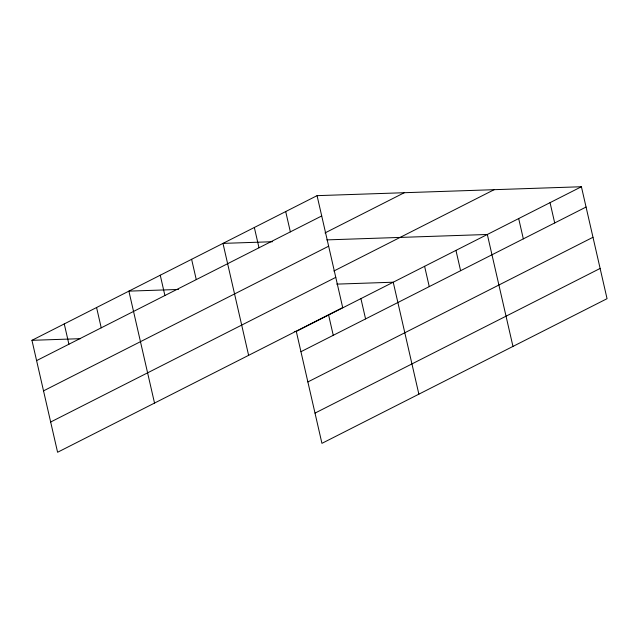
<?xml version="1.0" encoding="UTF-8"?>
<svg xmlns="http://www.w3.org/2000/svg" width="639" height="639" viewBox="0 0 639 639"><rect width="100%" height="100%" fill="white"/><g stroke="black" fill="none" stroke-linecap="round" stroke-linejoin="round"><path stroke-width="0.96" d="M317.064 195.654L342.704 307.599L57.59 452.26L31.95 340.315L317.064 195.654L581.41 186.74L607.05 298.685L321.936 443.346L296.296 331.401L581.41 186.74M36.599 360.62L321.721 215.958M325.019 232.931L404.303 192.714M43.524 390.86L328.646 246.199M333.877 271.016L494.179 189.679M50.665 422.02L335.779 277.358M300.945 351.706L586.059 207.044M307.87 381.946L592.984 237.285M315.011 413.106L600.125 268.444M272.541 241.718L222.979 243.387L248.619 355.34M326.817 239.889L487.325 234.481L512.965 346.426M178.457 289.459L128.886 291.128L154.526 403.073M336.729 284.123L393.233 282.214L418.872 394.167M31.95 340.315L80.522 338.678M294.315 331.465L296.296 331.401M550.051 202.651L554.7 222.955M518.684 218.562L523.333 238.866M455.958 250.392L460.607 270.696M424.6 266.303L429.248 286.607M360.923 298.613L365.572 318.917M328.606 315.003L333.254 335.307M285.705 211.565L290.354 231.869M254.338 227.476L258.995 247.78M191.612 259.306L196.269 279.61M160.253 275.217L164.902 295.522M96.577 307.527L101.226 327.823M64.259 323.917L68.916 344.221"/></g></svg>
